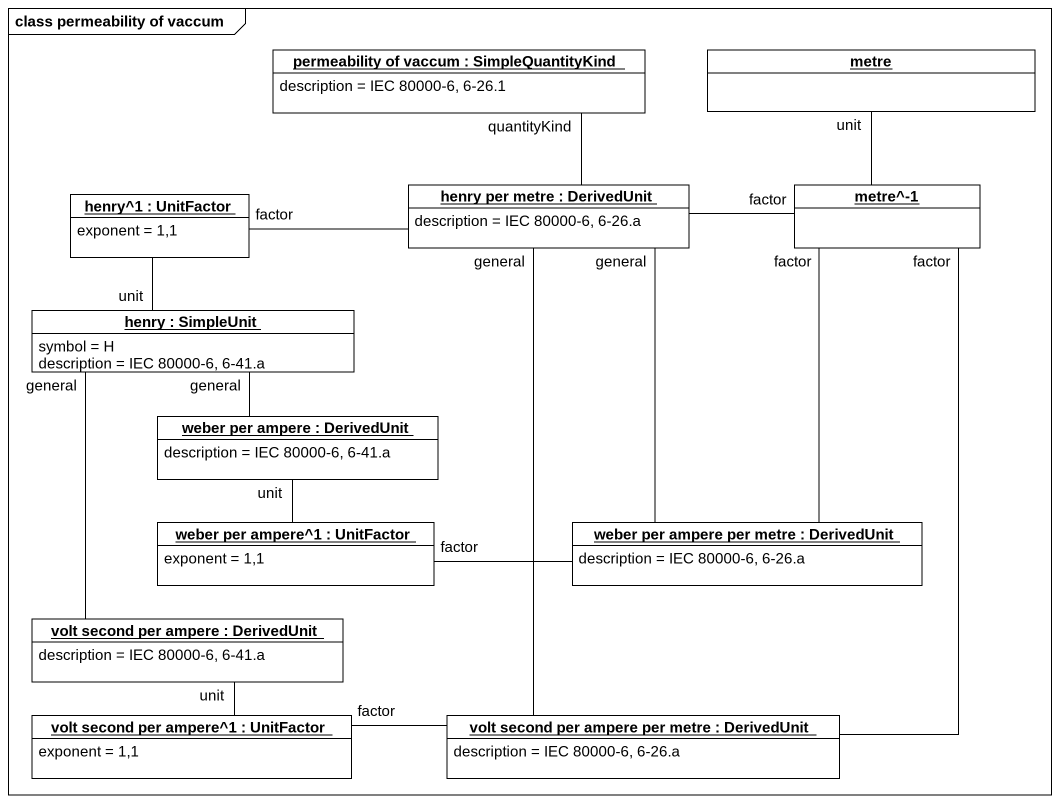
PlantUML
@startuml
mainframe class permeability of vaccum
hide circle
hide empty members
object "permeability of vaccum : SimpleQuantityKind" as permeability_of_vaccum #FFFFFF {
  description = IEC 80000-6, 6-26.1
}
object metre #FFFFFF
object "henry per metre : DerivedUnit" as henry_per_metre #FFFFFF {
  description = IEC 80000-6, 6-26.a
}
object "metre^-1" as metre_1 #FFFFFF
object "henry^1 : UnitFactor" as henry_1 #FFFFFF {
  exponent = 1,1
}
object "henry : SimpleUnit" as henry #FFFFFF {
  symbol = H
  description = IEC 80000-6, 6-41.a
}
object "weber per ampere : DerivedUnit" as weber_per_ampere #FFFFFF {
  description = IEC 80000-6, 6-41.a
}
object "weber per ampere^1 : UnitFactor" as weber_per_ampere_1 #FFFFFF {
  exponent = 1,1
}
object "weber per ampere per metre : DerivedUnit" as weber_per_ampere_per_metre #FFFFFF {
  description = IEC 80000-6, 6-26.a
}
object "volt second per ampere : DerivedUnit" as volt_second_per_ampere #FFFFFF {
  description = IEC 80000-6, 6-41.a
}
object "volt second per ampere^1 : UnitFactor" as volt_second_per_ampere_1 #FFFFFF {
  exponent = 1,1
}
object "volt second per ampere per metre : DerivedUnit" as volt_second_per_ampere_per #FFFFFF {
  description = IEC 80000-6, 6-26.a
}
metre -- metre_1 : unit
henry_per_metre -up- permeability_of_vaccum : quantityKind
henry_per_metre -- weber_per_ampere_per_metre : general
henry_per_metre -- volt_second_per_ampere_per : general
metre_1 -left- henry_per_metre : factor
metre_1 -- weber_per_ampere_per_metre : factor
metre_1 -- volt_second_per_ampere_per : factor
henry_1 -right- henry_per_metre : factor
henry -up- henry_1 : unit
henry -- weber_per_ampere : general
henry -- volt_second_per_ampere : general
weber_per_ampere -- weber_per_ampere_1 : unit
weber_per_ampere_1 -right- weber_per_ampere_per_metre : factor
volt_second_per_ampere -- volt_second_per_ampere_1 : unit
volt_second_per_ampere_1 -right- volt_second_per_ampere_per : factor
@enduml
